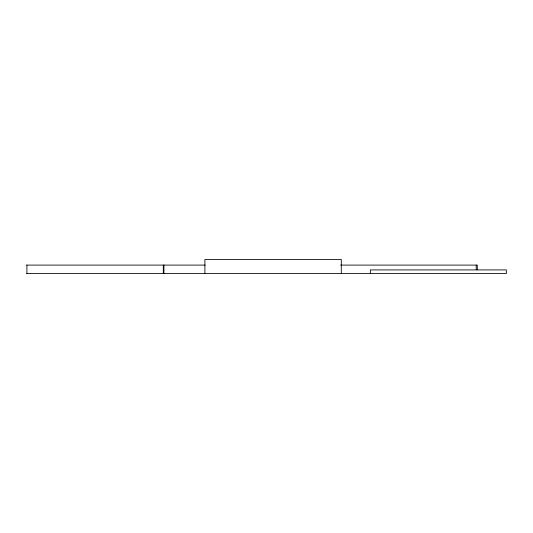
<?xml version="1.0" encoding="UTF-8"?>
<svg xmlns="http://www.w3.org/2000/svg" width="533" height="533" viewBox="0 0 533 533"><rect width="100%" height="100%" fill="white"/><g stroke="black" fill="none" stroke-linecap="round" stroke-linejoin="round"><path stroke-width="0.8" d="M26.65 265.094L205.072 265.094M340.647 265.094L477.295 265.094L477.295 269.691M26.65 273.522L506.35 273.522L506.35 269.911L370.355 269.911L370.355 273.522M476.209 265.094L476.209 269.691M341.3 273.522L341.3 259.478L204.905 259.478L204.905 273.522M163.931 265.094L163.931 273.522M163.305 265.094L163.305 273.522M26.91 265.094L26.91 273.522"/></g></svg>
